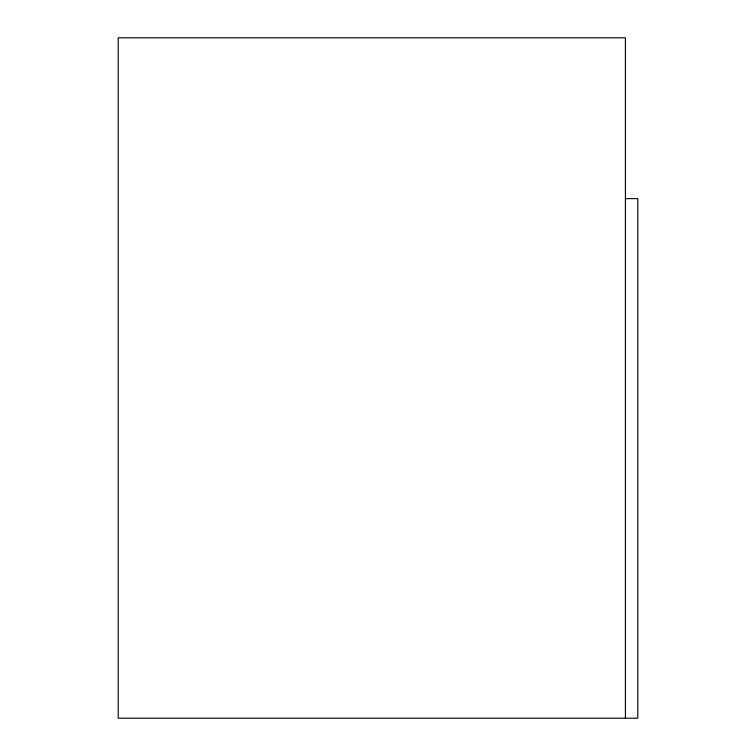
<?xml version="1.0" encoding="UTF-8"?>
<svg xmlns="http://www.w3.org/2000/svg" width="756" height="756" viewBox="0 0 756 756"><rect width="100%" height="100%" fill="white"/><g stroke="black" fill="none" stroke-linecap="round" stroke-linejoin="round"><path stroke-width="1.13" d="M625.42 198.62L637.79 198.62L637.79 718.2L118.21 718.2L118.21 37.8L625.42 37.8L625.42 718.2"/></g></svg>
